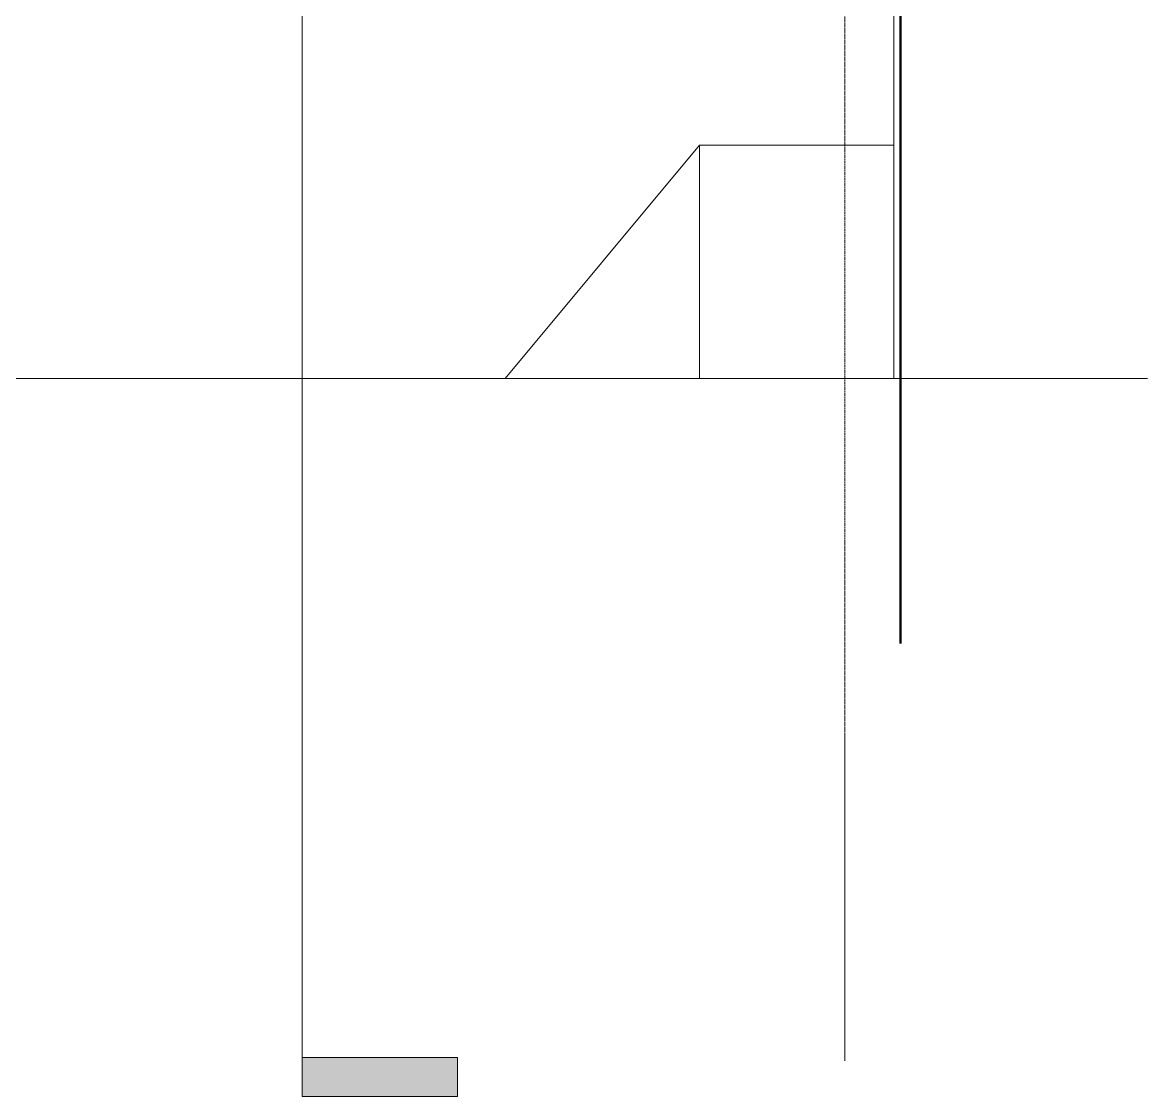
# Model space of a CAD drawing. Header units: inches. Extents: x 21806 to 26875, y -23174 to -20350.
# Drawn here: x 26016.5 to 26363.8, y -23173.9 to -22842.1 of the extents above; entities that cross this region are included whole.
import ezdxf

# ---------------------------------------------------------------- set-up
doc = ezdxf.new("R2010")
doc.units = ezdxf.units.IN
doc.header["$MEASUREMENT"] = 0
doc.linetypes.add('Grid Line 1_2_', pattern=[0.875, 0.5, -0.125, 0.125, -0.125])
doc.linetypes.add('Hidden', pattern=[0.28125, 0.1875, -0.09375])
for name, color, linetype, lineweight in [('A-FLOR-OTLN', 90, 'Continuous', 9), ('A-PROP-SBCK', 71, 'Hidden', 50), ('Conc', 7, 'Continuous', 9), ('EOP-PR', 4, 'Continuous', 9), ('G-ANNO-SYMB', 111, 'Continuous', 9), ('S-GRID', 1, 'Continuous', 9)]:
    doc.layers.add(name, color=color, linetype=linetype, lineweight=lineweight)

# ---------------------------------------------------------------- blocks, each defined once
blk = doc.blocks.new('Section - 3_32_ x 3_8_-18514-First Floor Plan')
at = {"layer": 'G-ANNO-SYMB'}
blk.add_hatch(color=256, dxfattribs=at).paths.add_polyline_path([(0, 0.375), (0, 0), (-0.09375, 0), (-0.09375, 0.375)], flags=0)
for p, q in [((0, 0.375), (-0.09375, 0.375)), ((-0.09375, 0.375), (-0.09375, 0)), ((0, 0), (0, 0.375)), ((-0.09375, 0), (0, 0))]:
    blk.add_line(p, q, dxfattribs=at)

msp = doc.modelspace()

# ---------------------------------------------------------------- linework, layer by layer
at = {"layer": 'A-FLOR-OTLN'}
for p, q in [((26225.49, -22880.07), (26165.49, -22952.07)), ((26285.49, -22880.07), (26225.49, -22880.07)), ((26225.49, -22880.07), (26225.49, -22952.07))]:
    msp.add_line(p, q, dxfattribs=at)
at = {"layer": 'A-PROP-SBCK'}
msp.add_line((26287.52, -20555), (26287.52, -23033.95), dxfattribs=at)
at = {"layer": 'Conc'}
for p, q in [((26285.49, -22799.43), (26285.49, -22952.07)), ((26285.49, -22952.07), (21940.38, -22952.07))]:
    msp.add_line(p, q, dxfattribs=at)
at = {"layer": 'EOP-PR'}
msp.add_line((26285.49, -22952.07), (26363.83, -22952.07), dxfattribs=at)
at = {"layer": 'G-ANNO-SYMB'}
msp.add_line((26102.82, -20427.1), (26102.82, -23161.87), dxfattribs=at)
at = {"layer": 'S-GRID', "linetype": 'Grid Line 1_2_'}
msp.add_line((26270.39, -23162.87), (26270.39, -20779.92), dxfattribs=at)

# ---------------------------------------------------------------- block references
at = {"layer": 'G-ANNO-SYMB', "extrusion": (0, 0, -1), "xscale": 127.9999999999999, "yscale": 127.9999999999999, "zscale": 127.9999999999999, "rotation": 90.00000000000053}
msp.add_blockref('Section - 3_32_ x 3_8_-18514-First Floor Plan', (-26102.82, -23161.87), dxfattribs=at)

doc.saveas('drawing.dxf')
